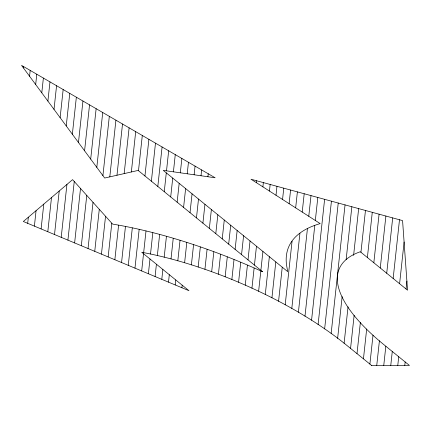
<?xml version="1.0" encoding="UTF-8"?>
<svg xmlns="http://www.w3.org/2000/svg" width="431" height="431" viewBox="0 0 431 431"><rect width="100%" height="100%" fill="white"/><g stroke="black" fill="none" stroke-linecap="round" stroke-linejoin="round"><path stroke-width="0.65" d="M23.446 67.969L23.597 66.584M29.561 76.249L30.192 70.415M35.676 84.535L36.786 74.24M27.686 223.323L28.349 217.229M41.785 92.816L43.38 78.07M34.394 226.124L36.064 210.673M47.9 101.102L49.974 81.895M41.101 228.926L43.779 204.116M54.015 109.382L56.569 85.726M47.803 231.727L51.494 197.56M60.124 117.668L63.163 89.551M54.511 234.529L59.214 191.003M66.239 125.949L69.757 93.382M61.213 237.33L66.929 184.452M72.354 134.235L76.352 97.207M67.92 240.132L74.256 181.51M78.469 142.521L82.946 101.037M74.628 242.933L80.511 188.46M84.578 150.802L89.54 104.868M81.33 245.735L86.766 195.41M90.693 159.087L96.135 108.693M88.037 248.536L93.026 202.36M96.808 167.368L102.729 112.523M94.745 251.338L99.281 209.31M102.917 175.654L109.323 116.348M101.447 254.134L105.541 216.265M109.797 176.872L115.917 120.179M108.154 256.935L111.796 223.215M116.979 175.239L122.517 124.004M114.856 259.737L118.595 225.171M124.166 173.601L129.111 127.835M121.564 262.538L125.464 226.453M131.347 171.969L135.706 131.66M128.271 265.34L132.312 227.907M138.491 170.724L142.3 135.49M134.973 268.141L139.165 229.362M144.935 175.967L148.894 139.321M141.68 270.943L143.539 253.74M143.658 252.663L145.996 230.989M151.373 181.214L155.489 143.146M148.388 273.744L149.983 258.977M150.511 254.053L152.822 232.697M157.816 186.456L162.083 146.976M155.09 276.546L156.421 264.219M157.358 255.578L159.642 234.405M164.259 191.698L166.291 172.858M166.511 170.838L168.677 150.802M161.797 279.347L162.864 269.461M164.184 257.232L166.441 236.36M170.698 196.945L172.734 178.1M173.413 171.818L175.272 154.632M168.499 282.149L169.308 274.698M171.015 258.907L173.235 238.316M177.141 202.187L179.177 183.337M180.314 172.804L181.866 158.457M175.207 284.95L175.751 279.94M177.814 260.83L180.034 240.272M183.584 207.43L185.621 188.579M187.216 173.79L188.46 162.288M181.914 287.752L182.189 285.177M184.613 262.754L186.806 242.448M190.023 212.677L192.059 193.821M194.117 174.776L195.054 166.113M191.391 264.887L193.578 244.63M196.466 217.919L198.502 199.057M201.018 175.756L201.649 169.943M198.163 267.069L200.34 246.941M202.904 223.161L204.946 204.299M207.92 176.742L208.243 173.774M204.924 269.332L207.085 249.355M209.347 228.403L211.384 209.541M211.669 271.789L213.83 251.769M215.791 233.65L217.827 214.778M218.409 274.251L220.575 254.215M222.229 238.893L224.271 220.02M225.144 276.794L227.299 256.865M228.672 244.135L230.714 225.262M231.856 279.514L234.017 259.516M235.116 249.382L237.152 230.499M238.569 282.262L240.73 262.274M241.554 254.624L243.596 235.741M245.255 285.241L247.426 265.173M247.997 259.866L250.039 240.977M256.337 182.647L256.547 180.734M251.941 288.226L254.118 268.077M254.441 265.113L256.477 246.22M262.894 186.849L263.352 182.593M258.622 291.254L260.814 270.98M260.879 270.356L262.921 251.462M269.445 191.057L270.162 184.452M265.275 294.529L269.364 256.698M276.002 195.259L276.966 186.311M271.929 297.81L275.808 261.94M282.553 199.461L283.776 188.169M278.566 301.253L282.246 267.182M289.109 203.669L290.58 190.028M285.187 304.857L292.062 241.198M295.661 207.871L297.39 191.887M291.803 308.461L299.922 233.311M302.217 212.074L304.194 193.745M298.403 312.249L307.422 228.742M308.768 216.276L311.004 195.604M304.981 316.235L314.775 225.548M315.325 220.483L317.814 197.457M311.559 320.217L324.618 199.316M318.1 324.521L331.428 201.175M324.635 328.912L338.233 203.033M331.148 333.47L345.042 204.892M337.629 338.378L342.144 296.571M346.136 259.64L351.847 206.751M344.105 343.291L348.043 306.834M353.603 255.378L358.657 208.609M350.559 348.42L354.137 315.325M360.946 252.286L365.461 210.468M357.003 353.646L360.381 322.377M367.384 257.522L372.271 212.327M363.446 358.861L366.673 329.015M373.828 262.765L379.075 214.18M369.89 364.076L373.014 335.146M380.271 268.007L385.885 216.039M376.748 365.456L379.42 340.743M386.715 273.243L392.689 217.897M383.757 365.456L385.831 346.244M393.153 278.485L399.499 219.756M390.766 365.456L392.275 351.486M399.596 283.727L404.1 242.033M397.775 365.456L398.718 356.723M406.04 288.964L406.886 281.098M404.784 365.456L405.162 361.965M371.506 365.456L409.45 365.456L384.075 344.811A190.998 66.891 23.4 0 1 360.289 251.752L407.537 290.182L402.57 220.597L250.998 179.226L320.19 223.603A246.09 86.184 23.4 0 0 286.588 265.421L287.73 271.638L163.23 170.369L215.134 177.771L21.55 65.393L104.679 178.035L138.125 170.428L262.598 271.751A246.079 86.178 23.4 0 0 112.588 224.093L72.58 179.646L23.322 221.496L188.983 290.704L141.74 252.275A190.992 66.886 23.4 0 1 346.228 344.902L371.775 365.607"/></g></svg>
